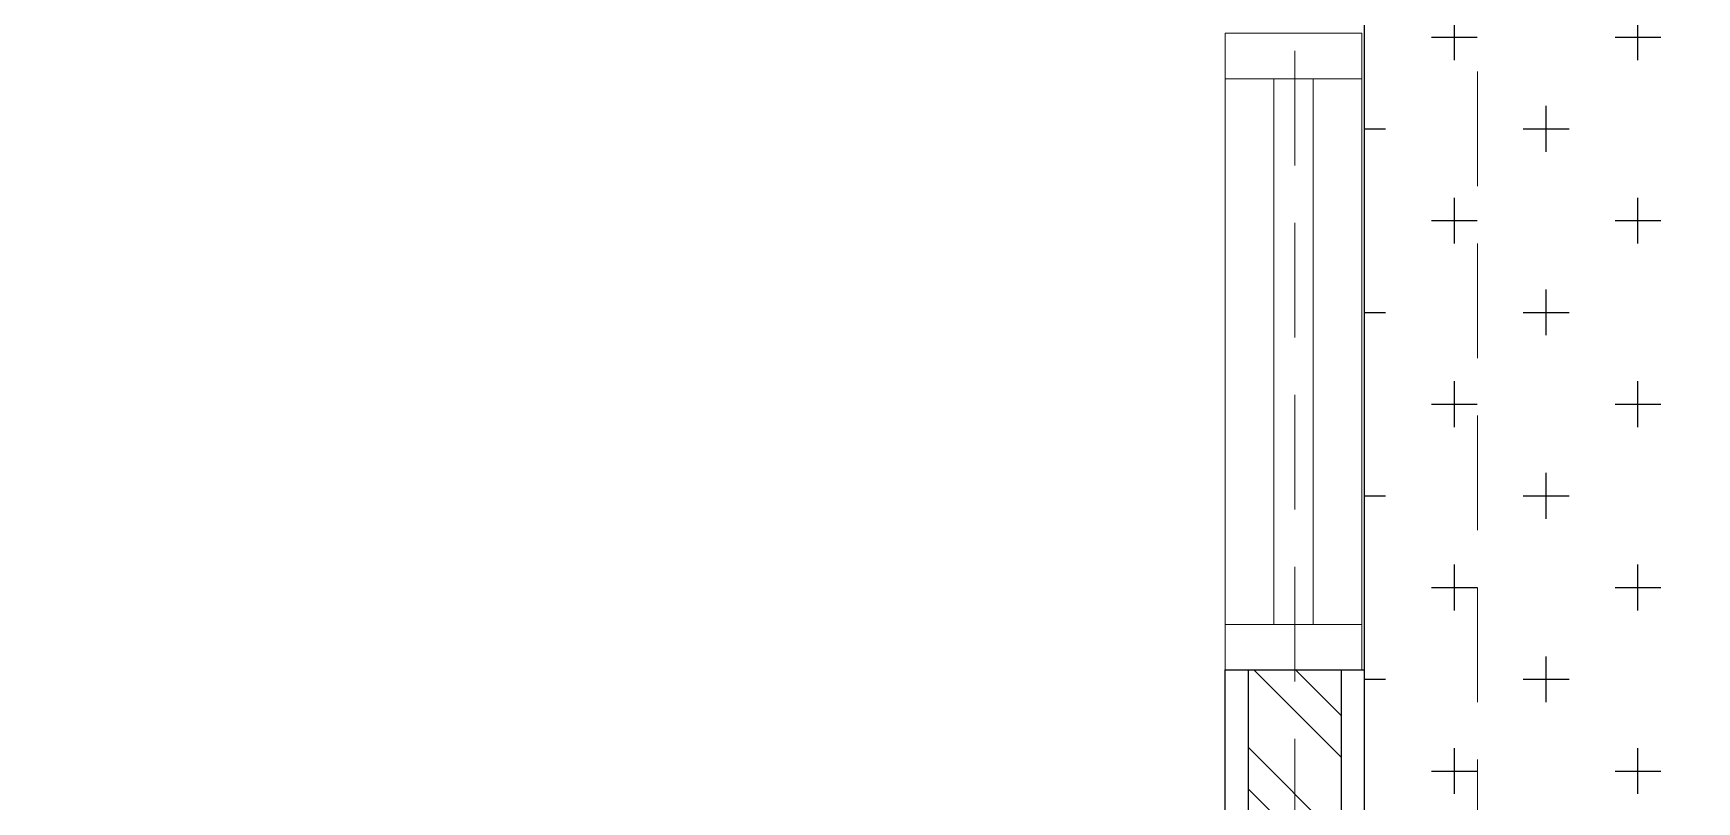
# Model space of a CAD drawing. Header units: millimetres. Extents: x 18 to 174501, y 22 to 24571.
# Drawn here: x 16277 to 18089, y 16167 to 17004 of the extents above; entities that cross this region are included whole.
import ezdxf

# ---------------------------------------------------------------- set-up
doc = ezdxf.new("R2010")
doc.units = ezdxf.units.MM
doc.header["$MEASUREMENT"] = 0
doc.linetypes.add('HIDDEN2', pattern=[0.1875, 0.125, -0.0625])
doc.linetypes.add('SLD-Solid', pattern=[0])
for name, color, linetype, lineweight in [('AS', 8, 'HIDDEN2', 5), ('DOOR OPENING', 4, 'SLD-Solid', 5), ('HATCH', 8, 'Continuous', 5)]:
    doc.layers.add(name, color=color, linetype=linetype, lineweight=lineweight)
doc.layers.add('tampak', color=7, linetype='Continuous')
doc.layers.add('WALL', color=255, linetype='Continuous')

# ---------------------------------------------------------------- blocks, each defined once
blk = doc.blocks.new('*U144')
at = {"layer": 'HATCH'}
h = blk.add_hatch(dxfattribs=at)
h.set_pattern_fill('ANSI32', color=0, scale=10)
h.set_pattern_definition([(45, (-20898.64, -10567.46), (-67.3519, 67.3519), []), (45, (-20853.74, -10567.46), (-67.3519, 67.3519), [])])
h.paths.add_polyline_path([(-3086.8, 50), (-3086.8, -50), (-2554.7, -50), (-2554.7, 50)])
at = {"layer": 'WALL', "color": 0}
for points in [[(-3086.8, 75), (-2554.7, 75), (-2554.7, -75), (-3086.8, -75)], [(-3086.8, 50), (-2554.7, 50), (-2554.7, -50), (-3086.8, -50)]]:
    blk.add_lwpolyline(points, close=True, dxfattribs=at)
blk = doc.blocks.new('OUTDOOR')
at = {"layer": 'tampak', "transparency": 33554687}
h = blk.add_hatch(dxfattribs=at)
h.set_pattern_fill('CROSS', scale=400)
h.paths.add_polyline_path([(1833117.6, 62258.3), (1829017.6, 62258.3), (1829017.6, 55399.8), (1833117.6, 55399.8)])
blk.add_lwpolyline([(1829017.6, 62258.3), (1829017.6, 55248.3), (1827567.6, 55248.3), (1827567.6, 44386.9), (1833117.6, 44386.9)])
blk = doc.blocks.new('bv')
at = {"layer": 'DOOR OPENING', "linetype": 'Continuous', "ltscale": 10, "transparency": 33554687}
for p, q in [((197.4968, 194.6966), (197.4968, 195.3966)), ((197.4968, 195.3966), (197.6468, 195.3966)), ((197.6468, 195.3966), (197.6468, 194.6966)), ((197.4968, 195.3466), (197.6468, 195.3466)), ((197.5503, 195.3466), (197.5503, 194.7466)), ((197.5933, 195.3466), (197.5933, 194.7466)), ((197.6468, 194.7466), (197.4968, 194.7466)), ((197.6468, 194.6966), (197.4968, 194.6966))]:
    blk.add_line(p, q, dxfattribs=at)
blk = doc.blocks.new('dffg433')
at = {"xscale": 991.6139631805951, "yscale": 991.6139631805951, "zscale": 991.6139631805951, "rotation": 89.9999999999863}
blk.add_blockref('bv', (2013252.2, -133195.7), dxfattribs=at)
blk = doc.blocks.new('GRID')
at = {"layer": 'AS', "ltscale": 1000}
for p, q in [((1826087.3, 43060.3), (1826087.3, 63784.8)), ((1826286.6, 42100.4), (1826286.6, 63784.8))]:
    blk.add_line(p, q, dxfattribs=at)

msp = doc.modelspace()

# ---------------------------------------------------------------- block references
for name, p in [('GRID', (-1808436.2, -40075.3)), ('OUTDOOR', (-1811290.8, -40075.3))]:
    msp.add_blockref(name, p)
at = {"rotation": 270}
msp.add_blockref('dffg433', (-45069.5, 1836498.5), dxfattribs=at)
at = {"xscale": 1.009725849341427, "yscale": 1.009725849341427, "zscale": 1.009725849341427, "rotation": 270}
msp.add_blockref('*U144', (17651.1, 13193.4), dxfattribs=at)

doc.saveas('drawing.dxf')
